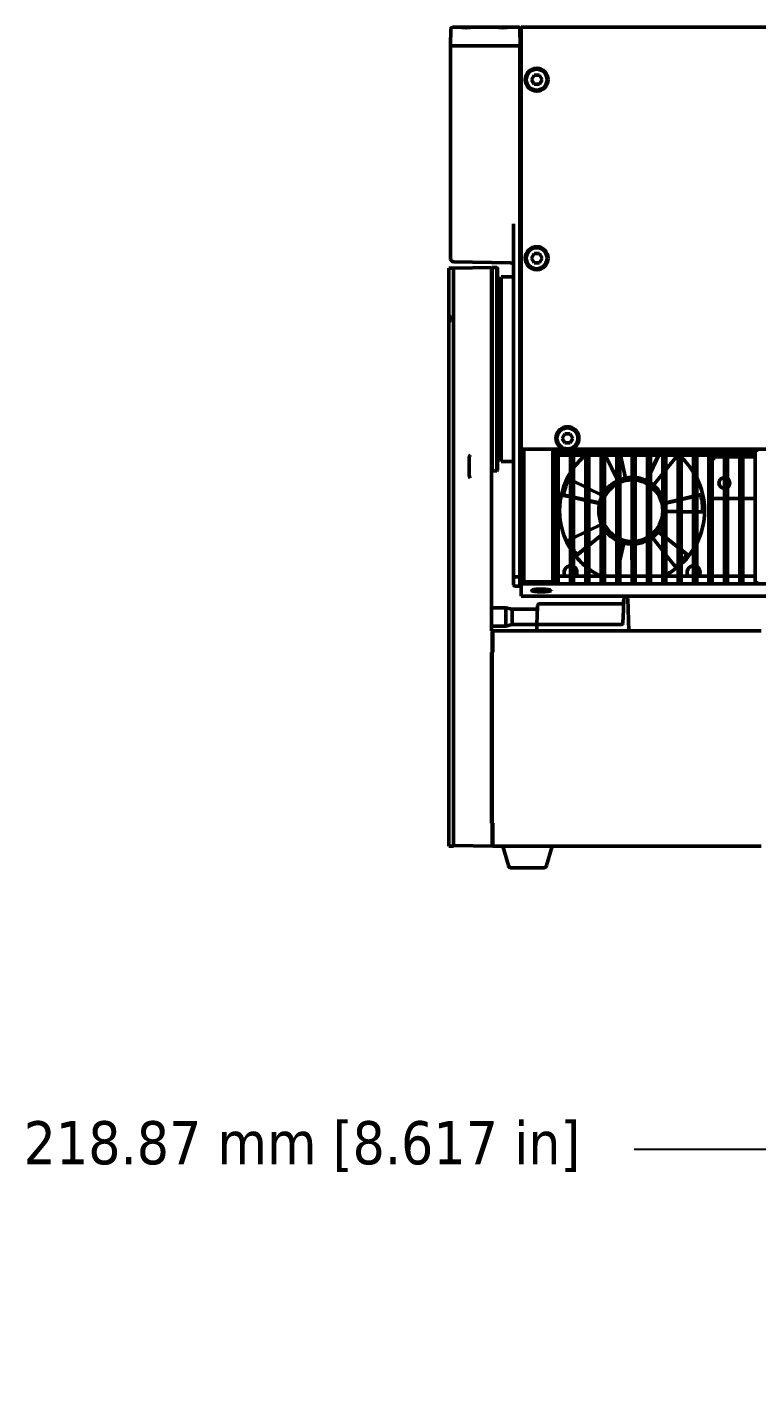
# Model space of a CAD drawing. Header units: millimetres. Extents: x 100 to 5488, y 100 to 4218.
# Drawn here: x 1452.5 to 1689.5, y 1241.4 to 1685.2 of the extents above; entities that cross this region are included whole.
import ezdxf

# ---------------------------------------------------------------- set-up
doc = ezdxf.new("R2010")
doc.units = ezdxf.units.MM
doc.header["$LTSCALE"] = 20
doc.layers.add('Dimension (ANSI)', color=7, linetype='Continuous', lineweight=25)
doc.layers.add('Visible (ANSI)', color=7, linetype='Continuous', lineweight=50)
doc.styles.add('My Text', font='tahoma.ttf')
doc.dimstyles.new('My Dimension - mm [in] (ANSI)', dxfattribs={"dimscale": 20, "dimtxt": 0.7, "dimasz": 2.5, "dimexe": 3.175, "dimexo": 1.6002, "dimgap": 0.8, "dimtad": 0, "dimtoh": 1, "dimrnd": 1e-08, "dimzin": 4, "dimdsep": 46, "dimtxsty": 'My Text', "dimcen": 0.09, "dimdle": 10, "dimclrd": 1, "dimclre": 1, "dimclrt": 1, "dimadec": 1, "dimazin": 1, "dimtfac": 4.354286, "dimtofl": 0, "dimtmove": 0, "dimatfit": 3, "dimfxl": 1, "dimtolj": 1, "dimtzin": 4, "dimlwd": -1, "dimlwe": -1, "dimarcsym": 0})

# ---------------------------------------------------------------- blocks, each defined once
blk = doc.blocks.new('*D10')
at = {"layer": 'Defpoints', "color": 0, "transparency": 16777216}
for p in [(1729.6, 1388.63), (1948.47, 1388.63), (1948.47, 1320.75)]:
    blk.add_point(p, dxfattribs=at)
at = {"layer": 'Dimension (ANSI)', "color": 1, "transparency": 16777216}
for p, q in [((1729.6, 1356.62), (1729.6, 1257.25)), ((1948.47, 1356.62), (1948.47, 1257.25)), ((1729.6, 1320.75), (1649.72, 1320.75)), ((1898.47, 1320.75), (1779.6, 1320.75))]:
    blk.add_line(p, q, dxfattribs=at)
for points in [[(1779.6, 1329.08), (1779.6, 1312.41), (1729.6, 1320.75)], [(1898.47, 1329.08), (1898.47, 1312.41), (1948.47, 1320.75)]]:
    blk.add_solid(points, dxfattribs=at)
at = {"layer": 'Dimension (ANSI)', "color": 1, "transparency": 16777216, "insert": (1541.74, 1329.9), "char_height": 14, "attachment_point": 2, "style": 'My Text'}
blk.add_mtext('\\A1;218.87 mm [8.617 in]', dxfattribs=at)

msp = doc.modelspace()

# ---------------------------------------------------------------- linework, layer by layer
at = {"layer": 'Visible (ANSI)'}
for p, q in [((1590.13, 1684.676), (1590.033, 1679.167)), ((1591.129, 1685.167), (1592.263, 1685.167)), ((1592.263, 1685.167), (1593.438, 1685.167)), ((1596.62, 1685.167), (1593.437, 1685.167)), ((1596.621, 1685.167), (1601.331, 1685.167)), ((1601.331, 1685.167), (1605.46, 1685.167)), ((1608.6, 1685.167), (1605.455, 1685.167)), ((1608.6, 1685.167), (1610.615, 1685.167)), ((1610.615, 1685.167), (1612.337, 1685.167)), ((1612.638, 1679.167), (1612.541, 1684.757)), ((1613.033, 1685.167), (2565.033, 1685.167)), ((1613.033, 1684.811), (1613.033, 1685.167)), ((1613.033, 1684.811), (1613.033, 1675.784)), ((1590.033, 1679.167), (1590.033, 1675.388)), ((1591.016, 1679.167), (1590.033, 1679.167)), ((1591.016, 1679.167), (1612.533, 1679.167)), ((1612.533, 1675.783), (1612.533, 1679.167)), ((1612.638, 1679.167), (1612.533, 1679.167)), ((1612.638, 1679.167), (1612.701, 1675.567)), ((1613.033, 1677.667), (1612.664, 1677.667)), ((1590.033, 1674.706), (1590.033, 1675.388)), ((1590.033, 1674.706), (1590.033, 1631.623)), ((1612.533, 1675.783), (1612.533, 1674.535)), ((1612.701, 1675.567), (1612.533, 1675.567)), ((1612.533, 1631.453), (1612.533, 1674.535)), ((1613.033, 1674.529), (1613.033, 1675.784)), ((1613.033, 1674.529), (1613.033, 1631.473)), ((1617.167, 1669.667), (1616.301, 1668.167)), ((1617.167, 1669.667), (1618.899, 1669.667)), ((1619.765, 1668.167), (1618.899, 1669.667)), ((1616.301, 1668.167), (1617.167, 1666.667)), ((1618.899, 1666.667), (1617.167, 1666.667)), ((1618.899, 1666.667), (1619.765, 1668.167)), ((1590.033, 1631.623), (1590.033, 1630.783)), ((1590.033, 1630.783), (1590.033, 1624.379)), ((1612.533, 1630.878), (1612.533, 1631.453)), ((1612.533, 1559.866), (1612.533, 1630.878)), ((1613.033, 1631.473), (1613.033, 1630.86)), ((1613.033, 1630.86), (1613.033, 1559.905)), ((1590.033, 1623.09), (1590.033, 1624.379)), ((1590.033, 1623.09), (1590.033, 1610.494)), ((1610.533, 1621.349), (1610.533, 1559.829)), ((1617.167, 1611.667), (1616.301, 1610.167)), ((1617.167, 1611.667), (1618.899, 1611.667)), ((1619.765, 1610.167), (1618.899, 1611.667)), ((1589.533, 1591.757), (1589.533, 1606.967)), ((1591.033, 1606.967), (1589.533, 1606.967)), ((1590.033, 1610.008), (1590.033, 1610.494)), ((1609.551, 1608.684), (1591.016, 1609.008)), ((1591.033, 1606.949), (1603.333, 1607.164)), ((1591.033, 1606.967), (1591.033, 1566.789)), ((1603.333, 1606.967), (1603.533, 1607.167)), ((1603.333, 1607.164), (1603.333, 1566.745)), ((1603.533, 1541.167), (1603.533, 1607.167)), ((1603.533, 1607.167), (1605.133, 1607.167)), ((1605.133, 1607.167), (1605.133, 1541.167)), ((1605.283, 1607.017), (1605.133, 1607.167)), ((1605.333, 1606.956), (1605.333, 1575.03)), ((1616.301, 1610.167), (1617.167, 1608.667)), ((1618.899, 1608.667), (1617.167, 1608.667)), ((1618.899, 1608.667), (1619.765, 1610.167)), ((1606.533, 1544.167), (1606.533, 1604.167)), ((1610.533, 1604.167), (1606.533, 1604.167)), ((1605.333, 1600.167), (1606.533, 1600.167)), ((1589.533, 1591.757), (1589.533, 1589.348)), ((1589.533, 1589.348), (1589.533, 1589.348)), ((1589.533, 1566.789), (1589.533, 1589.348)), ((1605.333, 1573.304), (1605.333, 1575.03)), ((1605.333, 1573.304), (1605.333, 1541.379)), ((1589.533, 1566.789), (1589.533, 1535.289)), ((1591.033, 1535.289), (1591.033, 1566.789)), ((1603.333, 1546.334), (1603.333, 1566.745)), ((1610.533, 1557.516), (1610.533, 1559.829)), ((1612.533, 1559.866), (1612.533, 1557.425)), ((1612.533, 1558.167), (1613.033, 1558.167)), ((1613.033, 1557.431), (1613.033, 1559.905)), ((1610.533, 1557.516), (1610.533, 1510.258)), ((1612.533, 1510.168), (1612.533, 1557.425)), ((1613.033, 1557.431), (1613.033, 1548.167)), ((1612.533, 1549.167), (1613.033, 1549.167)), ((1627.167, 1553.167), (1626.301, 1551.667)), ((1626.301, 1551.667), (1627.167, 1550.167)), ((1627.167, 1553.167), (1628.899, 1553.167)), ((1628.899, 1550.167), (1627.167, 1550.167)), ((1629.765, 1551.667), (1628.899, 1553.167)), ((1628.899, 1550.167), (1629.765, 1551.667)), ((1596.051, 1545.245), (1596.051, 1539.859)), ((1603.333, 1545.58), (1603.333, 1546.334)), ((1603.333, 1545.083), (1603.333, 1545.58)), ((1603.333, 1545.083), (1603.333, 1544.328)), ((1605.333, 1548.167), (1606.533, 1548.167)), ((1613.033, 1548.167), (1626.687, 1548.167)), ((1613.033, 1548.167), (1613.033, 1540.667)), ((1613.533, 1548.167), (1613.533, 1532.705)), ((1613.833, 1548.167), (1613.833, 1532.705)), ((1623.233, 1532.705), (1623.233, 1548.167)), ((1623.533, 1532.705), (1623.533, 1548.167)), ((1623.533, 1547.167), (1624.033, 1547.167)), ((1624.033, 1547.633), (1624.033, 1547.867)), ((1624.033, 1547.867), (1625.033, 1547.867)), ((1624.033, 1547.633), (1624.033, 1510.379)), ((1624.533, 1547.867), (1624.533, 1548.167)), ((1625.033, 1547.867), (1625.033, 1547.633)), ((1625.033, 1510.379), (1625.033, 1547.633)), ((1629.033, 1547.167), (1625.033, 1547.167)), ((1629.033, 1546.167), (1625.033, 1546.167)), ((1626.699, 1548.167), (1629.366, 1548.167)), ((1629.033, 1547.633), (1629.033, 1547.867)), ((1629.033, 1547.867), (1630.033, 1547.867)), ((1629.033, 1547.633), (1629.033, 1510.379)), ((1629.38, 1548.167), (1757.687, 1548.167)), ((1630.033, 1547.867), (1630.033, 1547.633)), ((1630.033, 1510.379), (1630.033, 1547.633)), ((1634.033, 1547.167), (1630.033, 1547.167)), ((1634.033, 1546.167), (1630.033, 1546.167)), ((1634.033, 1547.633), (1634.033, 1547.867)), ((1634.033, 1547.867), (1635.033, 1547.867)), ((1634.033, 1547.633), (1634.033, 1510.379)), ((1635.033, 1547.867), (1635.033, 1547.633)), ((1635.033, 1510.379), (1635.033, 1547.633)), ((1639.033, 1547.167), (1635.033, 1547.167)), ((1639.033, 1546.167), (1635.033, 1546.167)), ((1639.033, 1547.633), (1639.033, 1547.867)), ((1639.033, 1547.867), (1640.033, 1547.867)), ((1639.033, 1547.633), (1639.033, 1510.379)), ((1640.033, 1547.867), (1640.033, 1547.633)), ((1640.033, 1510.379), (1640.033, 1547.633)), ((1644.033, 1547.167), (1640.033, 1547.167)), ((1644.033, 1546.167), (1640.033, 1546.167)), ((1640.25, 1546.167), (1644.033, 1538.413)), ((1644.033, 1538.774), (1640.426, 1546.167)), ((1644.033, 1547.633), (1644.033, 1547.867)), ((1644.033, 1547.867), (1645.033, 1547.867)), ((1644.033, 1547.633), (1644.033, 1510.379)), ((1645.033, 1547.867), (1645.033, 1547.633)), ((1645.033, 1510.379), (1645.033, 1547.633)), ((1649.033, 1547.167), (1645.033, 1547.167)), ((1649.033, 1546.167), (1645.033, 1546.167)), ((1645.277, 1546.167), (1646.904, 1538.789)), ((1649.033, 1547.633), (1649.033, 1547.867)), ((1649.033, 1547.867), (1650.033, 1547.867)), ((1649.033, 1547.633), (1649.033, 1510.379)), ((1650.033, 1547.867), (1650.033, 1547.633)), ((1650.033, 1510.379), (1650.033, 1547.633)), ((1654.033, 1547.167), (1650.033, 1547.167)), ((1654.033, 1546.167), (1650.033, 1546.167)), ((1654.033, 1547.633), (1654.033, 1547.867)), ((1654.033, 1547.867), (1655.033, 1547.867)), ((1654.033, 1547.633), (1654.033, 1510.379)), ((1655.033, 1547.867), (1655.033, 1547.633)), ((1655.033, 1510.379), (1655.033, 1547.633)), ((1659.033, 1547.167), (1655.033, 1547.167)), ((1659.033, 1546.167), (1655.033, 1546.167)), ((1655.033, 1540.441), (1657.751, 1546.167)), ((1657.576, 1546.167), (1655.033, 1540.81)), ((1659.033, 1547.633), (1659.033, 1547.867)), ((1659.033, 1547.867), (1660.033, 1547.867)), ((1659.033, 1547.633), (1659.033, 1510.379)), ((1660.033, 1547.867), (1660.033, 1547.633)), ((1660.033, 1510.379), (1660.033, 1547.633)), ((1664.033, 1547.167), (1660.033, 1547.167)), ((1664.033, 1546.167), (1660.033, 1546.167)), ((1663.606, 1545.855), (1660.033, 1541.438)), ((1663.374, 1546.043), (1663.383, 1546.036)), ((1663.375, 1546.043), (1663.384, 1546.036)), ((1664.033, 1547.633), (1664.033, 1547.867)), ((1664.033, 1547.867), (1665.033, 1547.867)), ((1664.033, 1547.633), (1664.033, 1510.379)), ((1665.033, 1547.867), (1665.033, 1547.633)), ((1665.033, 1510.379), (1665.033, 1547.633)), ((1669.033, 1547.167), (1665.033, 1547.167)), ((1669.033, 1546.167), (1665.033, 1546.167)), ((1669.033, 1547.633), (1669.033, 1547.867)), ((1669.033, 1547.867), (1670.033, 1547.867)), ((1669.033, 1547.633), (1669.033, 1510.379)), ((1670.033, 1547.867), (1670.033, 1547.633)), ((1670.033, 1510.379), (1670.033, 1547.633)), ((1674.033, 1547.167), (1670.033, 1547.167)), ((1674.033, 1546.167), (1670.033, 1546.167)), ((1674.033, 1547.633), (1674.033, 1547.867)), ((1674.033, 1547.867), (1675.033, 1547.867)), ((1674.033, 1547.633), (1674.033, 1510.379)), ((1675.033, 1547.867), (1675.033, 1547.633)), ((1675.033, 1510.379), (1675.033, 1547.633)), ((1679.033, 1547.167), (1675.033, 1547.167)), ((1679.033, 1546.167), (1675.033, 1546.167)), ((1676.033, 1545.167), (1675.033, 1545.167)), ((1676.033, 1545.667), (1676.033, 1546.167)), ((1676.033, 1545.167), (1676.033, 1545.667)), ((1678.033, 1545.667), (1676.033, 1545.667)), ((1679.033, 1545.667), (1678.033, 1545.667)), ((1679.033, 1547.633), (1679.033, 1547.867)), ((1679.033, 1547.867), (1680.033, 1547.867)), ((1679.033, 1547.633), (1679.033, 1510.379)), ((1680.033, 1547.867), (1680.033, 1547.633)), ((1680.033, 1510.379), (1680.033, 1547.633)), ((1684.033, 1547.167), (1680.033, 1547.167)), ((1684.033, 1546.167), (1680.033, 1546.167)), ((1684.033, 1545.667), (1680.033, 1545.667)), ((1684.033, 1547.633), (1684.033, 1547.867)), ((1684.033, 1547.867), (1685.033, 1547.867)), ((1684.033, 1547.633), (1684.033, 1510.379)), ((1685.033, 1547.867), (1685.033, 1547.633)), ((1685.033, 1510.379), (1685.033, 1547.633)), ((1689.033, 1547.167), (1685.033, 1547.167)), ((1689.033, 1546.167), (1685.033, 1546.167)), ((1689.033, 1545.667), (1685.033, 1545.667)), ((1689.033, 1547.633), (1689.033, 1547.867)), ((1689.033, 1547.867), (1690.033, 1547.867)), ((1689.033, 1547.633), (1689.033, 1510.379)), ((1603.333, 1540.27), (1603.333, 1544.328)), ((1603.333, 1541.367), (1603.533, 1541.167)), ((1603.333, 1540.27), (1603.333, 1539.647)), ((1603.533, 1541.167), (1605.133, 1541.167)), ((1605.283, 1541.317), (1605.133, 1541.167)), ((1605.283, 1541.317), (1605.333, 1541.379)), ((1610.533, 1544.167), (1606.533, 1544.167)), ((1612.533, 1540.667), (1613.033, 1540.667)), ((1659.033, 1540.201), (1656.008, 1536.46)), ((1603.333, 1539.336), (1603.333, 1539.647)), ((1603.333, 1538.713), (1603.333, 1539.336)), ((1603.333, 1535.273), (1603.333, 1538.713)), ((1628.424, 1538.191), (1628.429, 1538.202)), ((1628.425, 1538.192), (1628.43, 1538.202)), ((1628.556, 1538.459), (1629.033, 1538.224)), ((1630.033, 1537.733), (1634.033, 1535.768)), ((1654.033, 1538.703), (1653.678, 1537.954)), ((1653.678, 1537.954), (1653.821, 1537.886)), ((1653.821, 1537.886), (1654.033, 1538.334)), ((1589.533, 1535.289), (1589.533, 1528.033)), ((1591.033, 1528.033), (1591.033, 1535.289)), ((1603.333, 1528.005), (1603.333, 1535.273)), ((1613.533, 1531.889), (1613.533, 1532.705)), ((1613.533, 1531.889), (1613.533, 1510.396)), ((1613.833, 1531.836), (1613.833, 1532.705)), ((1613.833, 1531.836), (1613.833, 1510.344)), ((1623.233, 1532.705), (1623.233, 1531.836)), ((1623.233, 1510.344), (1623.233, 1531.836)), ((1623.533, 1532.705), (1623.533, 1531.889)), ((1623.533, 1510.396), (1623.533, 1531.889)), ((1626.702, 1533.316), (1626.668, 1533.162)), ((1626.668, 1533.162), (1629.033, 1532.633)), ((1629.033, 1532.796), (1626.702, 1533.316)), ((1634.033, 1531.679), (1630.033, 1532.572)), ((1630.033, 1532.41), (1634.033, 1531.517)), ((1635.033, 1535.277), (1639.033, 1533.312)), ((1638.495, 1530.683), (1635.033, 1531.456)), ((1635.033, 1531.294), (1638.46, 1530.528)), ((1664.033, 1531.689), (1660.033, 1530.75)), ((1660.033, 1530.587), (1664.033, 1531.526)), ((1669.033, 1532.863), (1665.033, 1531.924)), ((1665.033, 1531.761), (1669.033, 1532.7)), ((1671.343, 1533.405), (1670.033, 1533.097)), ((1670.033, 1532.935), (1671.38, 1533.251)), ((1671.38, 1533.251), (1671.343, 1533.405)), ((1679.033, 1532.167), (1675.033, 1532.167)), ((1684.033, 1532.167), (1680.033, 1532.167)), ((1689.033, 1532.167), (1685.033, 1532.167)), ((1589.533, 1528.033), (1589.533, 1489.237)), ((1591.033, 1489.237), (1591.033, 1528.033)), ((1603.333, 1489.213), (1603.333, 1528.005)), ((1638.46, 1530.528), (1638.495, 1530.683)), ((1664.033, 1527.864), (1660.033, 1527.889)), ((1669.033, 1527.832), (1665.033, 1527.858)), ((1671.948, 1527.814), (1670.033, 1527.826)), ((1671.951, 1528.112), (1671.951, 1528.101)), ((1671.951, 1528.111), (1671.951, 1528.1)), ((1635.033, 1521.739), (1639.033, 1523.642)), ((1628.249, 1518.512), (1629.033, 1518.885)), ((1628.376, 1518.244), (1628.371, 1518.253)), ((1628.376, 1518.242), (1628.371, 1518.253)), ((1630.033, 1519.361), (1634.033, 1521.263)), ((1639.033, 1520.27), (1635.033, 1517.029)), ((1635.033, 1516.826), (1639.033, 1520.066)), ((1640.516, 1521.471), (1640.033, 1521.08)), ((1640.033, 1520.876), (1640.616, 1521.348)), ((1640.616, 1521.348), (1640.516, 1521.471)), ((1659.033, 1515.14), (1655.575, 1519.529)), ((1657.548, 1521.47), (1657.45, 1521.345)), ((1657.45, 1521.345), (1659.033, 1520.1)), ((1659.033, 1520.301), (1657.548, 1521.47)), ((1664.033, 1516.368), (1660.033, 1519.515)), ((1660.033, 1519.313), (1664.033, 1516.167)), ((1612.533, 1517.167), (1613.533, 1517.167)), ((1634.033, 1516.219), (1631.127, 1513.865)), ((1631.127, 1513.865), (1631.227, 1513.742)), ((1631.227, 1513.742), (1634.033, 1516.015)), ((1645.033, 1511.978), (1646.364, 1517.666)), ((1649.033, 1517.334), (1648.953, 1517.333)), ((1648.953, 1517.333), (1649.028, 1506.862)), ((1663.053, 1510.038), (1660.033, 1513.871)), ((1667.046, 1513.999), (1665.033, 1515.582)), ((1665.033, 1515.38), (1666.948, 1513.875)), ((1666.948, 1513.875), (1667.046, 1513.999)), ((1610.533, 1507.427), (1610.533, 1510.258)), ((1613.533, 1511.167), (1612.533, 1511.167)), ((1612.533, 1510.168), (1612.533, 1507.09)), ((1613.533, 1505.369), (1613.533, 1510.396)), ((1613.833, 1505.092), (1613.833, 1510.344)), ((1623.233, 1510.344), (1623.233, 1505.092)), ((1623.533, 1510.396), (1623.533, 1505.369)), ((1624.033, 1504.792), (1624.033, 1510.379)), ((1625.033, 1510.379), (1625.033, 1504.792)), ((1629.033, 1504.792), (1629.033, 1510.379)), ((1630.033, 1510.379), (1630.033, 1504.792)), ((1634.033, 1504.792), (1634.033, 1510.379)), ((1635.033, 1510.379), (1635.033, 1504.792)), ((1639.033, 1504.792), (1639.033, 1510.379)), ((1640.033, 1510.379), (1640.033, 1504.792)), ((1644.033, 1504.792), (1644.033, 1510.379)), ((1645.033, 1510.379), (1645.033, 1504.792)), ((1649.033, 1504.792), (1649.033, 1510.379)), ((1650.033, 1510.379), (1650.033, 1504.792)), ((1654.033, 1504.792), (1654.033, 1510.379)), ((1655.033, 1510.379), (1655.033, 1504.792)), ((1659.033, 1504.792), (1659.033, 1510.379)), ((1660.033, 1510.379), (1660.033, 1504.792)), ((1663.288, 1510.223), (1663.279, 1510.215)), ((1663.287, 1510.222), (1663.279, 1510.215)), ((1664.033, 1504.792), (1664.033, 1510.379)), ((1665.033, 1510.379), (1665.033, 1504.792)), ((1669.033, 1504.792), (1669.033, 1510.379)), ((1670.033, 1510.379), (1670.033, 1504.792)), ((1674.033, 1504.792), (1674.033, 1510.379)), ((1675.033, 1510.379), (1675.033, 1504.792)), ((1679.033, 1504.792), (1679.033, 1510.379)), ((1680.033, 1510.379), (1680.033, 1504.792)), ((1684.033, 1504.792), (1684.033, 1510.379)), ((1685.033, 1510.379), (1685.033, 1504.792)), ((1689.033, 1504.792), (1689.033, 1510.379)), ((1610.533, 1507.423), (1610.533, 1507.231)), ((1610.533, 1504.132), (1610.533, 1507.231)), ((1611.024, 1506.731), (1612.533, 1506.701)), ((1613.533, 1508.53), (1612.533, 1508.53)), ((1612.533, 1506.701), (1612.533, 1507.09)), ((1612.533, 1507.008), (1613.533, 1507.008)), ((1612.533, 1506.701), (1612.533, 1503.632)), ((1612.533, 1504.432), (1613.033, 1504.432)), ((1613.033, 1506.8), (1613.033, 1505.577)), ((1613.033, 1505.577), (1613.033, 1504.354)), ((1613.533, 1506.862), (1613.333, 1506.862)), ((1613.333, 1504.417), (2564.733, 1504.417)), ((1613.533, 1505.316), (1613.533, 1505.369)), ((1613.533, 1505.316), (1613.833, 1505.016)), ((1613.833, 1505.016), (1613.833, 1505.092)), ((1623.233, 1505.016), (1613.833, 1505.016)), ((1623.533, 1505.316), (1623.233, 1505.016)), ((1623.233, 1505.092), (1623.233, 1505.016)), ((1624.033, 1506.862), (1623.533, 1506.862)), ((1623.533, 1505.369), (1623.533, 1505.316)), ((1624.033, 1504.786), (1624.033, 1504.792)), ((1624.033, 1504.786), (1625.033, 1504.786)), ((1629.033, 1506.862), (1625.033, 1506.862)), ((1625.033, 1504.792), (1625.033, 1504.786)), ((1629.033, 1504.786), (1629.033, 1504.792)), ((1629.033, 1504.786), (1630.033, 1504.786)), ((1634.033, 1506.862), (1630.033, 1506.862)), ((1630.033, 1504.792), (1630.033, 1504.786)), ((1634.033, 1504.786), (1634.033, 1504.792)), ((1634.033, 1504.786), (1635.033, 1504.786)), ((1639.033, 1506.862), (1635.033, 1506.862)), ((1635.033, 1504.792), (1635.033, 1504.786)), ((1639.033, 1504.786), (1639.033, 1504.792)), ((1639.033, 1504.786), (1640.033, 1504.786)), ((1644.033, 1506.862), (1640.033, 1506.862)), ((1640.033, 1504.792), (1640.033, 1504.786)), ((1643.837, 1506.862), (1644.033, 1507.702)), ((1644.033, 1504.786), (1644.033, 1504.792)), ((1644.033, 1504.786), (1645.033, 1504.786)), ((1649.033, 1506.862), (1645.033, 1506.862)), ((1645.033, 1504.792), (1645.033, 1504.786)), ((1649.033, 1504.786), (1649.033, 1504.792)), ((1649.033, 1504.786), (1650.033, 1504.786)), ((1654.033, 1506.862), (1650.033, 1506.862)), ((1650.033, 1504.792), (1650.033, 1504.786)), ((1654.033, 1504.786), (1654.033, 1504.792)), ((1654.033, 1504.786), (1655.033, 1504.786)), ((1659.033, 1506.862), (1655.033, 1506.862)), ((1655.033, 1504.792), (1655.033, 1504.786)), ((1659.033, 1504.786), (1659.033, 1504.792)), ((1659.033, 1504.786), (1660.033, 1504.786)), ((1664.033, 1506.862), (1660.033, 1506.862)), ((1660.033, 1504.792), (1660.033, 1504.786)), ((1664.033, 1504.786), (1664.033, 1504.792)), ((1664.033, 1504.786), (1665.033, 1504.786)), ((1669.033, 1506.862), (1665.033, 1506.862)), ((1665.033, 1504.792), (1665.033, 1504.786)), ((1669.033, 1504.786), (1669.033, 1504.792)), ((1669.033, 1504.786), (1670.033, 1504.786)), ((1674.033, 1506.862), (1670.033, 1506.862)), ((1670.033, 1504.792), (1670.033, 1504.786)), ((1674.033, 1504.786), (1674.033, 1504.792)), ((1674.033, 1504.786), (1675.033, 1504.786)), ((1679.033, 1506.862), (1675.033, 1506.862)), ((1675.033, 1504.792), (1675.033, 1504.786)), ((1679.033, 1504.786), (1679.033, 1504.792)), ((1679.033, 1504.786), (1680.033, 1504.786)), ((1684.033, 1506.862), (1680.033, 1506.862)), ((1680.033, 1504.792), (1680.033, 1504.786)), ((1684.033, 1504.786), (1684.033, 1504.792)), ((1684.033, 1504.786), (1685.033, 1504.786)), ((1689.033, 1506.862), (1685.033, 1506.862)), ((1685.033, 1504.792), (1685.033, 1504.786)), ((1689.033, 1504.786), (1689.033, 1504.792)), ((1689.033, 1504.786), (1690.033, 1504.786)), ((1612.533, 1503.632), (1611.033, 1503.632)), ((1613.033, 1500.467), (1613.033, 1504.354)), ((2565.033, 1500.467), (1613.033, 1500.467)), ((1617.455, 1502.589), (1617.233, 1502.367)), ((1617.233, 1502.367), (1622.615, 1502.367)), ((1617.233, 1502.167), (1617.233, 1502.367)), ((1622.833, 1502.167), (1617.233, 1502.167)), ((1622.833, 1502.167), (1622.833, 1502.212)), ((1646.831, 1500.167), (1647.166, 1500.167)), ((1608.033, 1496.667), (1603.333, 1496.667)), ((1608.033, 1496.667), (1608.033, 1490.667)), ((1610.033, 1496.167), (1608.033, 1496.667)), ((1610.033, 1491.167), (1610.033, 1496.167)), ((1618.278, 1496.167), (1610.033, 1496.167)), ((1618.196, 1493.816), (1618.322, 1497.435)), ((1618.278, 1496.167), (1618.322, 1497.435)), ((1618.822, 1497.917), (1618.822, 1497.917)), ((1645.786, 1497.917), (1618.822, 1497.917)), ((1645.786, 1497.917), (1645.786, 1497.917)), ((1646.05, 1491.65), (1646.204, 1496.066)), ((1646.204, 1496.066), (1646.331, 1499.685)), ((1646.252, 1497.435), (1646.252, 1497.435)), ((1646.29, 1498.521), (1646.331, 1499.685)), ((1646.29, 1498.521), (1646.29, 1498.521)), ((1646.29, 1498.521), (1646.29, 1498.521)), ((1647.666, 1499.685), (1647.792, 1496.066)), ((1647.666, 1499.685), (1647.707, 1498.521)), ((1647.707, 1498.521), (1647.707, 1498.521)), ((1647.707, 1498.521), (1647.707, 1498.521)), ((1648.033, 1489.167), (1647.792, 1496.066)), ((1610.033, 1491.167), (1608.033, 1490.667)), ((1618.103, 1491.167), (1610.033, 1491.167)), ((1618.196, 1493.816), (1618.12, 1491.65)), ((1618.586, 1491.167), (1618.586, 1491.167)), ((1621.085, 1491.167), (1645.551, 1491.167)), ((1621.085, 1491.167), (1621.085, 1491.167)), ((1589.533, 1489.087), (1589.533, 1489.237)), ((1589.533, 1489.087), (1589.533, 1419.467)), ((1591.033, 1489.237), (1591.033, 1489.206)), ((1591.033, 1489.206), (1591.033, 1489.155)), ((1591.033, 1489.055), (1591.033, 1419.585)), ((1608.033, 1490.667), (1603.333, 1490.667)), ((1603.533, 1489.167), (1619.954, 1489.167)), ((1603.533, 1488.967), (1603.533, 1419.367)), ((1603.833, 1482.178), (1603.833, 1489.115)), ((1618.033, 1489.167), (1618.086, 1490.685)), ((1621.032, 1489.167), (1619.954, 1489.167)), ((1621.032, 1489.167), (1647.534, 1489.167)), ((1647.934, 1489.167), (1647.534, 1489.167)), ((1647.934, 1489.167), (1691.033, 1489.167)), ((1603.833, 1482.178), (1603.333, 1482.16)), ((1603.333, 1482.16), (1603.333, 1426.674)), ((1603.533, 1479.746), (1603.333, 1479.749)), ((1603.333, 1429.085), (1603.533, 1429.089)), ((1603.833, 1426.657), (1603.333, 1426.674)), ((1603.833, 1419.362), (1603.833, 1426.657)), ((1589.533, 1419.167), (1589.533, 1419.467)), ((1591.033, 1419.167), (1589.533, 1419.167)), ((1591.033, 1419.477), (1591.033, 1419.585)), ((1591.033, 1419.477), (1591.033, 1419.467)), ((1591.033, 1419.467), (1591.033, 1419.167)), ((1591.033, 1419.385), (1603.833, 1419.162)), ((1603.833, 1419.362), (1603.833, 1419.162)), ((1613.256, 1419.167), (1603.833, 1419.167)), ((1608.826, 1412.893), (1607.033, 1419.167)), ((1613.256, 1419.167), (1616.811, 1419.167)), ((1691.033, 1419.167), (1616.811, 1419.167)), ((1621.241, 1412.893), (1623.033, 1419.167)), ((1620.279, 1412.167), (1609.788, 1412.167))]:
    msp.add_line(p, q, dxfattribs=at)
for centre, radius in [((1618.033, 1668.167), 3.75), ((1618.033, 1668.167), 3.4), ((1618.033, 1610.167), 3.75), ((1618.033, 1610.167), 3.4), ((1628.033, 1551.667), 3.4)]:
    msp.add_circle(centre, radius, dxfattribs=at)
for centre, radius, start, end in [((1590.629, 1684.667), 0.5, 90, 179), ((1591.033, 1610.008), 1, 180, 269), ((1609.533, 1607.685), 1, 0, 89), ((1628.033, 1551.667), 3.75, 291.03947, 248.96053), ((1628.033, 1551.667), 3.75, 248.96053, 249.14347), ((1629.033, 1548.167), 2.1, 252.24721, 270), ((1628.033, 1551.667), 3.75, 290.83583, 291.03947), ((1649.033, 1528.167), 23.542, 130.12842, 143.81158), ((1649.033, 1528.167), 23.542, 31.83642, 47.18401), ((1669.033, 1548.167), 2.1, 252.24721, 270), ((1649.033, 1528.167), 23.542, 148.16358, 211.83642), ((1649.033, 1528.167), 10.833, 117.48643, 146.17784), ((1649.033, 1528.167), 10, 120, 154.15807), ((1649.033, 1528.167), 10.833, 90, 111.66818), ((1649.033, 1528.167), 10, 90, 113.57818), ((1649.033, 1528.167), 10.833, 62.51357, 84.70362), ((1649.033, 1528.167), 10, 60, 84.26083), ((1649.033, 1528.167), 10.833, 22.61986, 56.36872), ((1649.033, 1528.167), 10, 306.8699, 53.1301), ((1649.033, 1528.167), 23.542, 333.13014, 26.86986), ((1679.033, 1537.167), 1.75, 90, 270), ((1679.033, 1537.167), 1.75, 304.8499, 55.1501), ((1649.033, 1528.167), 10.833, 157.38014, 202.61986), ((1649.033, 1528.167), 10, 205.84193, 240), ((1649.033, 1528.167), 10.833, 303.63128, 337.38014), ((1649.033, 1528.167), 10.833, 213.82216, 217.56756), ((1649.033, 1528.167), 10.833, 219.01182, 242.51357), ((1649.033, 1528.167), 10, 246.42182, 270), ((1649.033, 1528.167), 10.833, 248.33182, 270), ((1649.033, 1528.167), 10, 275.73917, 300), ((1649.033, 1528.167), 10.833, 275.29638, 297.48643), ((1649.033, 1528.167), 23.542, 216.18842, 230.41902), ((1649.033, 1528.167), 23.542, 312.81599, 328.16358), ((1629.033, 1508.167), 2.1, 90, 218.43008), ((1629.033, 1508.167), 2.1, 321.56992, 61.56311), ((1649.033, 1528.167), 23.542, 233.50945, 244.82366), ((1649.033, 1528.167), 23.542, 297.85637, 309.58098), ((1669.033, 1508.167), 2.1, 90, 218.43008), ((1669.033, 1508.167), 2.1, 321.56992, 61.56311), ((1611.033, 1504.132), 0.5, 180, 270), ((1646.831, 1499.667), 0.5, 89.99926, 178.00008), ((1647.166, 1499.667), 0.5, 1.99997, 90.00065), ((1618.822, 1497.417), 0.5, 89.99976, 178.00001), ((1647.245, 1497.417), 0.5, 2.00107, 2.47102), ((1618.586, 1490.667), 0.5, 165.89028, 177.99512), ((1609.788, 1413.167), 1, 195.9454, 270), ((1620.279, 1413.167), 1, 270, 344.0546)]:
    msp.add_arc(centre, radius, start, end, dxfattribs=at)
for centre, major_axis, ratio, start_param, end_param in [((1612.542, 1684.671), (-0.005, 0.3), 0.0002028, 5.0051803, 5.7116138), ((1646.704, 1496.048), (-0.5, 0.017), 0.0348783, 0, 0.0004524), ((1646.79, 1498.504), (-0.5, 0.017), 0.6895147, 0.0000001, 0.0001696), ((1647.207, 1498.504), (0.5, 0.017), 0.6895148, 6.2829435, 6.2831858), ((1647.207, 1498.504), (0.5, 0.017), 0.6895151, 6.2830045, 6.2830772), ((1647.293, 1496.048), (0.5, 0.017), 0.0348783, 6.2827337, 6.2831853), ((1618.695, 1493.798), (-0.5, 0.017), 0.0348783, 0, 0.0005627), ((1645.626, 1493.833), (0.5, -0.017), 0.0348783, 6.2831288, 6.2831775), ((1591.033, 1489.055), (0, 0.2), 0.0003099, 4.712386, 5.2378169), ((1603.333, 1489.113), (0, -0.2), 0.0000459, 1.884574, 2.0962644), ((1606.81, 1489.116), (-114.901, 4.011), 0.0005517, 1.5405504, 1.5449036), ((1603.833, 1489.115), (0, -0.2), 0.0000496, 1.5709124, 1.7819055)]:
    msp.add_ellipse(centre, major_axis=major_axis, ratio=ratio, start_param=start_param, end_param=end_param, dxfattribs=at)
for points, knots in [([(1591.128, 1685.167), (1591.1, 1685.167), (1591.073, 1685.167), (1591.047, 1685.167), (1591.009, 1685.167), (1590.973, 1685.167), (1590.938, 1685.167), (1590.923, 1685.167), (1590.908, 1685.167), (1590.893, 1685.167), (1590.851, 1685.167), (1590.812, 1685.167), (1590.778, 1685.167), (1590.773, 1685.167), (1590.769, 1685.167), (1590.764, 1685.167), (1590.727, 1685.167), (1590.696, 1685.167), (1590.674, 1685.167), (1590.672, 1685.167), (1590.67, 1685.167), (1590.669, 1685.167), (1590.649, 1685.167), (1590.637, 1685.167), (1590.632, 1685.167), (1590.63, 1685.167), (1590.629, 1685.167), (1590.629, 1685.167)], [0.00126813, 0.00126813, 0.00126813, 0.00126813, 0.10097162, 0.10097162, 0.10097162, 0.25, 0.25, 0.25, 0.31438718, 0.31438718, 0.31438718, 0.5, 0.5, 0.5, 0.5248581, 0.5248581, 0.5248581, 0.73465201, 0.73465201, 0.73465201, 0.75, 0.75, 0.75, 0.94317218, 0.94317218, 0.94317218, 1, 1, 1, 1]), ([(1593.438, 1685.167), (1593.53, 1685.168), (1593.63, 1685.159), (1593.868, 1685.134), (1594.009, 1685.116), (1594.444, 1685.068), (1594.749, 1685.045), (1595.312, 1685.045), (1595.616, 1685.068), (1596.052, 1685.116), (1596.193, 1685.134), (1596.43, 1685.158), (1596.529, 1685.168), (1596.62, 1685.167)], [0.24835516, 0.24835516, 0.24835516, 0.24835516, 0.28120832, 0.28120832, 0.32341099, 0.32341099, 0.40781633, 0.40781633, 0.49222168, 0.49222168, 0.53442435, 0.53442435, 0.56699802, 0.56699802, 0.56699802, 0.56699802]), ([(1608.6, 1685.167), (1608.511, 1685.168), (1608.415, 1685.159), (1608.182, 1685.136), (1608.042, 1685.119), (1607.611, 1685.073), (1607.309, 1685.051), (1606.751, 1685.051), (1606.45, 1685.073), (1606.018, 1685.119), (1605.878, 1685.136), (1605.646, 1685.159), (1605.549, 1685.168), (1605.46, 1685.167)], [-0.5608719, -0.5608719, -0.5608719, -0.5608719, -0.52932972, -0.52932972, -0.48752687, -0.48752687, -0.40392117, -0.40392117, -0.32031547, -0.32031547, -0.27851262, -0.27851262, -0.24685997, -0.24685997, -0.24685997, -0.24685997]), ([(1612.337, 1685.167), (1612.358, 1685.167), (1612.38, 1685.164), (1612.421, 1685.15), (1612.44, 1685.14), (1612.474, 1685.114), (1612.489, 1685.098), (1612.513, 1685.064), (1612.523, 1685.044), (1612.532, 1685.013), (1612.534, 1685.003), (1612.536, 1684.99), (1612.536, 1684.987), (1612.536, 1684.983), (1612.536, 1684.981), (1612.537, 1684.978), (1612.537, 1684.976), (1612.537, 1684.975), (1612.537, 1684.974), (1612.537, 1684.973), (1612.537, 1684.973), (1612.537, 1684.973), (1612.537, 1684.972), (1612.537, 1684.972), (1612.537, 1684.972), (1612.537, 1684.971), (1612.537, 1684.971), (1612.537, 1684.969), (1612.537, 1684.967), (1612.537, 1684.956), (1612.537, 1684.942), (1612.538, 1684.923)], [0, 0, 0, 0, 0.006488259, 0.006488259, 0.012856483, 0.012856483, 0.019229017, 0.019229017, 0.025601393, 0.025601393, 0.028756404, 0.028756404, 0.029536257, 0.029536257, 0.030121544, 0.030121544, 0.030521589, 0.030521589, 0.03070448, 0.03070448, 0.030866151, 0.030866151, 0.031189552, 0.031189552, 0.031621694, 0.031621694, 0.03291658, 0.03291658, 0.036806218, 0.036806218, 0.047459692, 0.047459692, 0.047459692, 0.047459692]), ([(1612.337, 1685.167), (1612.358, 1685.167), (1612.38, 1685.164), (1612.421, 1685.15), (1612.44, 1685.14), (1612.474, 1685.114), (1612.489, 1685.098), (1612.513, 1685.064), (1612.523, 1685.044), (1612.532, 1685.013), (1612.534, 1685.003), (1612.536, 1684.987), (1612.536, 1684.982), (1612.537, 1684.976), (1612.537, 1684.975), (1612.537, 1684.974), (1612.537, 1684.974), (1612.537, 1684.973), (1612.537, 1684.973), (1612.537, 1684.973), (1612.537, 1684.972), (1612.537, 1684.972), (1612.537, 1684.972), (1612.537, 1684.971), (1612.537, 1684.971), (1612.537, 1684.971), (1612.537, 1684.97), (1612.537, 1684.969), (1612.537, 1684.967), (1612.537, 1684.957), (1612.537, 1684.944), (1612.538, 1684.909), (1612.538, 1684.888), (1612.539, 1684.853), (1612.539, 1684.842), (1612.539, 1684.831)], [0, 0, 0, 0, 0.006488511, 0.006488511, 0.012856983, 0.012856983, 0.019229765, 0.019229765, 0.025602393, 0.025602393, 0.028757773, 0.028757773, 0.03034502, 0.03034502, 0.030593207, 0.030593207, 0.030673833, 0.030673833, 0.030754348, 0.030754348, 0.030918076, 0.030918076, 0.031242157, 0.031242157, 0.031659685, 0.031659685, 0.032911432, 0.032911432, 0.036672608, 0.036672608, 0.047140071, 0.047140071, 0.056705201, 0.056705201, 0.060666966, 0.060666966, 0.060666966, 0.060666966]), ([(1589.533, 1591.757), (1589.72, 1591.372), (1589.833, 1590.965), (1589.833, 1590.17), (1589.72, 1589.752), (1589.533, 1589.348)], [-1.90060924, -1.90060924, -1.90060924, -1.90060924, -1.76294705, -1.76294705, -1.62528314, -1.62528314, -1.62528314, -1.62528314]), ([(1605.333, 1575.03), (1605.301, 1574.747), (1605.283, 1574.459), (1605.283, 1573.876), (1605.301, 1573.587), (1605.333, 1573.304)], [1.99157231, 1.99157231, 1.99157231, 1.99157231, 2.0790993, 2.0790993, 2.16662303, 2.16662303, 2.16662303, 2.16662303]), ([(1596.46, 1546.244), (1596.401, 1546.188), (1596.349, 1546.127), (1596.302, 1546.061), (1596.281, 1546.032), (1596.262, 1546.002), (1596.243, 1545.97), (1596.193, 1545.886), (1596.151, 1545.794), (1596.12, 1545.695), (1596.113, 1545.675), (1596.107, 1545.655), (1596.102, 1545.635), (1596.069, 1545.514), (1596.051, 1545.384), (1596.051, 1545.245)], [0, 0, 0, 0, 0.2305198, 0.2305198, 0.2305198, 0.3333333, 0.3333333, 0.3333333, 0.6106862, 0.6106862, 0.6106862, 0.6666667, 0.6666667, 0.6666667, 1, 1, 1, 1]), ([(1663.219, 1546.168), (1663.371, 1546.048), (1663.456, 1545.978), (1663.572, 1545.883), (1663.606, 1545.855), (1663.606, 1545.855)], [-0.41334226, -0.41334226, -0.41334226, -0.41334226, -0.30104984, -0.30104984, -0.16460842, -0.16460842, -0.16460842, -0.16460842]), ([(1596.051, 1539.859), (1596.051, 1539.815), (1596.052, 1539.771), (1596.056, 1539.728), (1596.064, 1539.639), (1596.079, 1539.553), (1596.101, 1539.471), (1596.121, 1539.397), (1596.147, 1539.326), (1596.178, 1539.259), (1596.198, 1539.215), (1596.219, 1539.173), (1596.243, 1539.133), (1596.281, 1539.068), (1596.324, 1539.007), (1596.372, 1538.951), (1596.4, 1538.918), (1596.429, 1538.887), (1596.46, 1538.857)], [0, 0, 0, 0, 0.10808508, 0.10808508, 0.10808508, 0.33333333, 0.33333333, 0.33333333, 0.53562247, 0.53562247, 0.53562247, 0.66666667, 0.66666667, 0.66666667, 0.87780997, 0.87780997, 0.87780997, 1, 1, 1, 1]), ([(1626.702, 1533.316), (1626.95, 1534.39), (1627.232, 1535.272), (1627.711, 1536.593), (1627.967, 1537.206), (1628.368, 1538.086), (1628.455, 1538.255), (1628.536, 1538.418), (1628.556, 1538.459), (1628.556, 1538.459)], [-0.84200199, -0.84200199, -0.84200199, -0.84200199, -0.63531392, -0.63531392, -0.46010232, -0.46010232, -0.30242327, -0.30242327, -0.16409281, -0.16409281, -0.16409281, -0.16409281]), ([(1655.033, 1537.189), (1655.061, 1537.171), (1655.088, 1537.153), (1655.467, 1536.896), (1655.688, 1536.72), (1655.915, 1536.538), (1656.008, 1536.46), (1656.008, 1536.46), (1656.008, 1536.46), (1656.007, 1536.46)], [0.2360128, 0.2360128, 0.2360128, 0.2360128, 0.25486098, 0.25486098, 0.50685666, 0.50685666, 0.67513336, 0.67513336, 0.67889837, 0.67889837, 0.67889837, 0.67889837]), ([(1655.833, 1536.601), (1655.837, 1536.598), (1655.845, 1536.591), (1655.846, 1536.59), (1655.846, 1536.59), (1655.846, 1536.59)], [0, 0, 0, 0, 0.073079111, 0.073079111, 0.074042245, 0.074042245, 0.074042245, 0.074042245]), ([(1656.007, 1536.46), (1655.988, 1536.476), (1655.968, 1536.492), (1655.94, 1536.514), (1655.93, 1536.522), (1655.913, 1536.536), (1655.905, 1536.543), (1655.892, 1536.553), (1655.886, 1536.558), (1655.871, 1536.57), (1655.864, 1536.576), (1655.851, 1536.587), (1655.845, 1536.591), (1655.838, 1536.597), (1655.836, 1536.599), (1655.834, 1536.601), (1655.833, 1536.601), (1655.833, 1536.601), (1655.833, 1536.601), (1655.833, 1536.601), (1655.833, 1536.601), (1655.833, 1536.601)], [0, 0, 0, 0, 0.007706797, 0.007706797, 0.012223609, 0.012223609, 0.017125714, 0.017125714, 0.022631299, 0.022631299, 0.033575367, 0.033575367, 0.041769647, 0.041769647, 0.044842495, 0.044842495, 0.045130574, 0.045130574, 0.045346633, 0.045346633, 0.045358597, 0.045358597, 0.045358597, 0.045358597]), ([(1638.495, 1530.683), (1638.623, 1531.22), (1638.785, 1531.709), (1638.973, 1532.192), (1639.004, 1532.268), (1639.033, 1532.338)], [0.000001, 0.000001, 0.000001, 0.000001, 0.25497143, 0.25497143, 0.30686024, 0.30686024, 0.30686024, 0.30686024]), ([(1671.38, 1533.251), (1671.622, 1532.185), (1671.751, 1531.276), (1671.895, 1529.886), (1671.932, 1529.226), (1671.955, 1528.259), (1671.951, 1528.056), (1671.949, 1527.862), (1671.948, 1527.814), (1671.948, 1527.814)], [-0.87486875, -0.87486875, -0.87486875, -0.87486875, -0.65677022, -0.65677022, -0.47108116, -0.47108116, -0.30449323, -0.30449323, -0.16328022, -0.16328022, -0.16328022, -0.16328022]), ([(1629.033, 1516.978), (1628.753, 1517.476), (1628.595, 1517.797), (1628.379, 1518.235), (1628.305, 1518.391), (1628.256, 1518.496), (1628.249, 1518.512), (1628.249, 1518.512)], [-0.73509512, -0.73509512, -0.73509512, -0.73509512, -0.51533377, -0.51533377, -0.28246317, -0.28246317, -0.1835826, -0.1835826, -0.1835826, -0.1835826]), ([(1640.516, 1521.471), (1640.504, 1521.486), (1640.493, 1521.501), (1640.469, 1521.531), (1640.457, 1521.546), (1640.446, 1521.562)], [0.000009544, 0.000009544, 0.000009544, 0.000009544, 0.008790095, 0.008790095, 0.017727069, 0.017727069, 0.017727069, 0.017727069]), ([(1640.446, 1521.562), (1640.473, 1521.526), (1640.501, 1521.491), (1640.558, 1521.42), (1640.587, 1521.384), (1640.616, 1521.348)], [-0.027260923, -0.027260923, -0.027260923, -0.027260923, -0.013841096, -0.013841096, -0.000001, -0.000001, -0.000001, -0.000001]), ([(1657.45, 1521.345), (1657.103, 1520.916), (1656.746, 1520.546), (1656.12, 1519.96), (1655.899, 1519.783), (1655.671, 1519.603), (1655.575, 1519.529), (1655.575, 1519.529), (1655.575, 1519.529), (1655.575, 1519.529)], [0.000001, 0.000001, 0.000001, 0.000001, 0.25482891, 0.25482891, 0.50678915, 0.50678915, 0.67512864, 0.67512864, 0.67891933, 0.67891933, 0.67891933, 0.67891933]), ([(1655.575, 1519.529), (1655.595, 1519.545), (1655.615, 1519.561), (1655.643, 1519.583), (1655.653, 1519.591), (1655.671, 1519.605), (1655.678, 1519.611), (1655.692, 1519.621), (1655.697, 1519.626), (1655.712, 1519.638), (1655.72, 1519.644), (1655.733, 1519.654), (1655.739, 1519.658), (1655.746, 1519.664), (1655.748, 1519.666), (1655.75, 1519.668), (1655.751, 1519.668), (1655.751, 1519.668), (1655.751, 1519.668), (1655.751, 1519.668), (1655.751, 1519.668), (1655.751, 1519.668)], [0, 0, 0, 0, 0.007706797, 0.007706797, 0.012223609, 0.012223609, 0.017125714, 0.017125714, 0.022631299, 0.022631299, 0.033575367, 0.033575367, 0.041769647, 0.041769647, 0.044842495, 0.044842495, 0.045130574, 0.045130574, 0.045346633, 0.045346633, 0.045358597, 0.045358597, 0.045358597, 0.045358597]), ([(1655.751, 1519.668), (1655.747, 1519.665), (1655.739, 1519.659), (1655.738, 1519.658), (1655.738, 1519.658), (1655.738, 1519.658)], [0, 0, 0, 0, 0.073079111, 0.073079111, 0.074042246, 0.074042246, 0.074042246, 0.074042246]), ([(1648.953, 1517.333), (1647.975, 1517.34), (1647.158, 1517.486), (1646.539, 1517.622), (1646.392, 1517.659), (1646.364, 1517.666), (1646.363, 1517.666), (1646.364, 1517.666)], [0.000001, 0.000001, 0.000001, 0.000001, 0.45138784, 0.45138784, 0.63060351, 0.63060351, 0.65159155, 0.65159155, 0.65159155, 0.65159155]), ([(1646.364, 1517.666), (1646.388, 1517.66), (1646.413, 1517.654), (1646.448, 1517.646), (1646.46, 1517.643), (1646.482, 1517.638), (1646.492, 1517.636), (1646.508, 1517.632), (1646.515, 1517.63), (1646.534, 1517.626), (1646.543, 1517.624), (1646.56, 1517.62), (1646.567, 1517.619), (1646.576, 1517.616), (1646.579, 1517.616), (1646.582, 1517.615), (1646.582, 1517.615), (1646.582, 1517.615), (1646.582, 1517.615), (1646.582, 1517.615), (1646.582, 1517.615), (1646.582, 1517.615)], [0, 0, 0, 0, 0.007706798, 0.007706798, 0.012223609, 0.012223609, 0.017125714, 0.017125714, 0.0226313, 0.0226313, 0.033575368, 0.033575368, 0.041769648, 0.041769648, 0.044842497, 0.044842497, 0.045130576, 0.045130576, 0.045346635, 0.045346635, 0.045358599, 0.045358599, 0.045358599, 0.045358599]), ([(1646.571, 1517.617), (1646.571, 1517.617), (1646.571, 1517.617), (1646.548, 1517.623), (1646.611, 1517.606), (1646.811, 1517.564)], [-0.20722124, -0.20722124, -0.20722124, -0.20722124, -0.20592978, -0.20592978, -0.000001, -0.000001, -0.000001, -0.000001]), ([(1646.566, 1517.619), (1646.566, 1517.619), (1646.567, 1517.618), (1646.576, 1517.616), (1646.596, 1517.612), (1646.629, 1517.604), (1646.635, 1517.603), (1646.643, 1517.601), (1646.646, 1517.6), (1646.648, 1517.6), (1646.649, 1517.6), (1646.649, 1517.6), (1646.649, 1517.6), (1646.649, 1517.6)], [0.011185484, 0.011185484, 0.011185484, 0.011185484, 0.020935304, 0.020935304, 0.057571047, 0.057571047, 0.066690136, 0.066690136, 0.070109678, 0.070109678, 0.070750841, 0.070750841, 0.070780896, 0.070780896, 0.070780896, 0.070780896]), ([(1647.135, 1517.502), (1647.135, 1517.502), (1647.135, 1517.502), (1647.135, 1517.502), (1647.135, 1517.501), (1647.135, 1517.501), (1647.135, 1517.501), (1647.136, 1517.501), (1647.136, 1517.501), (1647.139, 1517.501), (1647.142, 1517.5), (1647.176, 1517.494), (1647.207, 1517.489), (1647.299, 1517.474), (1647.357, 1517.464), (1647.423, 1517.454)], [0, 0, 0, 0, 0.000021658, 0.000021658, 0.000064974, 0.000064974, 0.000151607, 0.000151607, 0.000324872, 0.000324872, 0.002477651, 0.002477651, 0.025444006, 0.025444006, 0.065753445, 0.065753445, 0.065753445, 0.065753445]), ([(1666.948, 1513.875), (1666.256, 1513.008), (1665.615, 1512.329), (1665.057, 1511.782), (1665.045, 1511.771), (1665.033, 1511.76)], [-0.94679546, -0.94679546, -0.94679546, -0.94679546, -0.69262529, -0.69262529, -0.68726312, -0.68726312, -0.68726312, -0.68726312]), ([(1664.033, 1510.841), (1663.923, 1510.745), (1663.817, 1510.655), (1663.396, 1510.304), (1663.235, 1510.18), (1663.088, 1510.065), (1663.053, 1510.038), (1663.053, 1510.038)], [-0.5323172, -0.5323172, -0.5323172, -0.5323172, -0.47794451, -0.47794451, -0.30056726, -0.30056726, -0.16478553, -0.16478553, -0.16478553, -0.16478553]), ([(1613.333, 1506.862), (1613.278, 1506.862), (1613.23, 1506.859), (1613.186, 1506.853), (1613.142, 1506.848), (1613.102, 1506.839), (1613.076, 1506.83), (1613.049, 1506.821), (1613.034, 1506.811), (1613.033, 1506.8)], [0, 0, 0, 0, 0.3333333, 0.3333333, 0.3333333, 0.6666667, 0.6666667, 0.6666667, 1, 1, 1, 1]), ([(1613.033, 1504.354), (1613.033, 1504.366), (1613.049, 1504.376), (1613.076, 1504.385), (1613.103, 1504.394), (1613.143, 1504.402), (1613.187, 1504.408), (1613.231, 1504.413), (1613.279, 1504.417), (1613.333, 1504.417)], [0.00000001, 0.00000001, 0.00000001, 0.00000001, 0.33333333, 0.33333333, 0.33333333, 0.66666667, 0.66666667, 0.66666667, 1, 1, 1, 1]), ([(1616.433, 1502.248), (1616.432, 1502.28), (1616.457, 1502.313), (1616.557, 1502.377), (1616.631, 1502.409), (1616.934, 1502.505), (1617.207, 1502.554), (1617.713, 1502.625), (1618.025, 1502.657), (1618.734, 1502.701), (1619.133, 1502.711), (1619.953, 1502.709), (1620.376, 1502.696), (1621.097, 1502.648), (1621.445, 1502.615), (1622.007, 1502.528), (1622.214, 1502.481), (1622.383, 1502.425), (1622.403, 1502.418), (1622.422, 1502.41)], [0.0000868, 0.0000868, 0.0000868, 0.0000868, 0.0687708, 0.0687708, 0.1374682, 0.1374682, 0.2840797, 0.2840797, 0.4484197, 0.4484197, 0.6276668, 0.6276668, 0.8175869, 0.8175869, 0.9796596, 0.9796596, 1.1176273, 1.1176273, 1.1372295, 1.1372295, 1.1372295, 1.1372295]), ([(1622.579, 1502.167), (1622.572, 1502.163), (1622.565, 1502.158), (1622.508, 1502.123), (1622.435, 1502.094), (1622.115, 1502.002), (1621.823, 1501.962), (1621.355, 1501.907), (1621.043, 1501.881), (1620.334, 1501.846), (1619.935, 1501.838), (1619.114, 1501.839), (1618.691, 1501.85), (1617.97, 1501.888), (1617.622, 1501.914), (1617.06, 1501.988), (1616.853, 1502.028), (1616.616, 1502.1), (1616.548, 1502.128), (1616.457, 1502.187), (1616.433, 1502.217), (1616.433, 1502.248)], [0.0585398, 0.0585398, 0.0585398, 0.0585398, 0.0687329, 0.0687329, 0.1374126, 0.1374126, 0.2965744, 0.2965744, 0.5086311, 0.5086311, 0.7399377, 0.7399377, 0.9850101, 0.9850101, 1.1941315, 1.1941315, 1.3721653, 1.3721653, 1.4781844, 1.4781844, 1.5840133, 1.5840133, 1.5840133, 1.5840133]), ([(1646.269, 1497.917), (1646.257, 1497.917), (1646.246, 1497.917), (1646.234, 1497.917), (1646.183, 1497.917), (1646.13, 1497.917), (1646.076, 1497.917), (1646.027, 1497.917), (1645.977, 1497.917), (1645.926, 1497.917), (1645.88, 1497.917), (1645.833, 1497.917), (1645.786, 1497.917)], [0.63402612, 0.63402612, 0.63402612, 0.63402612, 0.66265083, 0.66265083, 0.66265083, 0.78581092, 0.78581092, 0.78581092, 0.8975067, 0.8975067, 0.8975067, 0.99998884, 0.99998884, 0.99998884, 0.99998884]), ([(1618.086, 1490.685), (1618.087, 1490.69), (1618.087, 1490.695), (1618.088, 1490.716), (1618.09, 1490.732), (1618.1, 1490.794), (1618.115, 1490.84), (1618.158, 1490.931), (1618.189, 1490.976), (1618.263, 1491.053), (1618.307, 1491.085), (1618.401, 1491.135), (1618.452, 1491.152), (1618.518, 1491.163), (1618.531, 1491.164), (1618.554, 1491.166), (1618.563, 1491.167), (1618.575, 1491.167), (1618.577, 1491.167), (1618.579, 1491.167), (1618.581, 1491.167), (1618.582, 1491.167), (1618.583, 1491.167), (1618.583, 1491.167), (1618.584, 1491.167), (1618.584, 1491.167), (1618.584, 1491.167), (1618.585, 1491.167), (1618.585, 1491.167), (1618.585, 1491.167), (1618.585, 1491.167), (1618.586, 1491.167), (1618.586, 1491.167), (1618.587, 1491.167), (1618.588, 1491.167), (1618.592, 1491.167), (1618.599, 1491.167), (1618.637, 1491.167), (1618.696, 1491.167), (1618.884, 1491.167), (1619.03, 1491.167), (1619.38, 1491.167), (1619.59, 1491.167), (1620.047, 1491.167), (1620.301, 1491.167), (1620.732, 1491.167), (1620.909, 1491.167), (1621.085, 1491.167)], [0.0000062, 0.0000062, 0.0000062, 0.0000062, 0.00156629, 0.00156629, 0.00626979, 0.00626979, 0.0205098, 0.0205098, 0.03649852, 0.03649852, 0.05242822, 0.05242822, 0.06836003, 0.06836003, 0.07229501, 0.07229501, 0.07524553, 0.07524553, 0.07574961, 0.07574961, 0.07612329, 0.07612329, 0.07629445, 0.07629445, 0.07645225, 0.07645225, 0.0766326, 0.0766326, 0.07695759, 0.07695759, 0.07776488, 0.07776488, 0.08018415, 0.08018415, 0.08744158, 0.08744158, 0.10923287, 0.10923287, 0.17512104, 0.17512104, 0.25518575, 0.25518575, 0.33476171, 0.33476171, 0.41435347, 0.41435347, 0.46706978, 0.46706978, 0.46706978, 0.46706978]), ([(1618.088, 1490.741), (1618.089, 1490.772), (1618.091, 1490.817), (1618.093, 1490.874), (1618.093, 1490.877)], [0.22081635, 0.22081635, 0.22081635, 0.22081635, 0.4, 0.41093642, 0.41093642, 0.41093642, 0.41093642])]:
    msp.add_open_spline(points, degree=3, knots=knots, dxfattribs=at)
for points in [[(1612.337, 1685.167), (1612.337, 1685.167), (1612.337, 1685.167), (1612.337, 1685.167)], [(1605.333, 1606.956), (1605.301, 1606.996), (1605.283, 1607.017), (1605.283, 1607.017)], [(1663.384, 1546.036), (1663.384, 1546.036), (1663.383, 1546.036), (1663.383, 1546.036)], [(1628.43, 1538.202), (1628.429, 1538.202), (1628.429, 1538.202), (1628.429, 1538.202)], [(1653.678, 1537.954), (1653.8, 1537.897), (1653.919, 1537.837), (1654.033, 1537.778)], [(1653.821, 1537.886), (1653.893, 1537.851), (1653.964, 1537.815), (1654.033, 1537.779)], [(1655.385, 1536.944), (1655.468, 1536.884), (1655.537, 1536.832), (1655.595, 1536.788)], [(1655.846, 1536.591), (1655.846, 1536.591), (1655.838, 1536.597), (1655.817, 1536.615)], [(1638.46, 1530.528), (1638.534, 1530.858), (1638.621, 1531.17), (1638.711, 1531.455)], [(1671.951, 1528.1), (1671.951, 1528.1), (1671.951, 1528.1), (1671.951, 1528.101)], [(1628.371, 1518.253), (1628.371, 1518.253), (1628.371, 1518.253), (1628.371, 1518.253)], [(1655.738, 1519.658), (1655.738, 1519.658), (1655.747, 1519.664), (1655.768, 1519.681)], [(1656.185, 1520.029), (1656.108, 1519.961), (1656.042, 1519.905), (1655.986, 1519.859)], [(1657.548, 1521.47), (1657.339, 1521.204), (1657.126, 1520.96), (1656.922, 1520.742)], [(1631.127, 1513.865), (1630.71, 1514.386), (1630.348, 1514.887), (1630.033, 1515.353)], [(1646.582, 1517.615), (1646.59, 1517.613), (1646.597, 1517.611), (1646.604, 1517.61)], [(1648.617, 1517.342), (1648.455, 1517.349), (1648.3, 1517.359), (1648.152, 1517.371)], [(1648.617, 1517.342), (1648.752, 1517.337), (1648.89, 1517.334), (1649.033, 1517.334)], [(1663.279, 1510.215), (1663.279, 1510.215), (1663.279, 1510.215), (1663.279, 1510.215)], [(1616.56, 1502.374), (1616.559, 1502.373), (1616.558, 1502.372), (1616.557, 1502.372)], [(1618.093, 1490.877), (1618.095, 1490.939), (1618.098, 1491.015), (1618.101, 1491.1)], [(1618.101, 1491.1), (1618.103, 1491.174), (1618.106, 1491.256), (1618.109, 1491.341)], [(1618.109, 1491.341), (1618.112, 1491.428), (1618.116, 1491.521), (1618.119, 1491.614)], [(1618.119, 1491.614), (1618.119, 1491.626), (1618.12, 1491.638), (1618.12, 1491.65)], [(1618.586, 1491.167), (1618.586, 1491.167), (1618.586, 1491.167), (1618.586, 1491.167)], [(1646.05, 1491.65), (1646.041, 1491.394), (1645.807, 1491.167), (1645.551, 1491.167)], [(1618.086, 1490.685), (1618.086, 1490.685), (1618.086, 1490.687), (1618.087, 1490.691)], [(1618.087, 1490.691), (1618.087, 1490.701), (1618.088, 1490.717), (1618.088, 1490.741)]]:
    msp.add_open_spline(points, degree=3, dxfattribs=at)

# ---------------------------------------------------------------- dimensions: what is measured, and where the dimension line sits
at = {"layer": 'Dimension (ANSI)', "color": 1, "true_color": 0xff0000}
dim = msp.add_linear_dim(base=(1948.4705, 1320.7467), p1=(1729.5963, 1388.6267), p2=(1948.4705, 1388.6267), angle=180, text='<> mm [8.617 in]', dimstyle='My Dimension - mm [in] (ANSI)', override={"dimgap": 0.8, "dimtoh": 0, "dimdec": 2, "dimpost": '', "dimtol": 0, "dimlim": 0, "dimtp": 0, "dimtm": 0, "dimtdec": 2, "dimatfit": 2}, dxfattribs=at)
dim.commit()
dim.dimension.update_dxf_attribs({"geometry": '*D10', "text_midpoint": (1541.7438, 1320.7467), "dimtype": 160})

doc.saveas('drawing.dxf')
